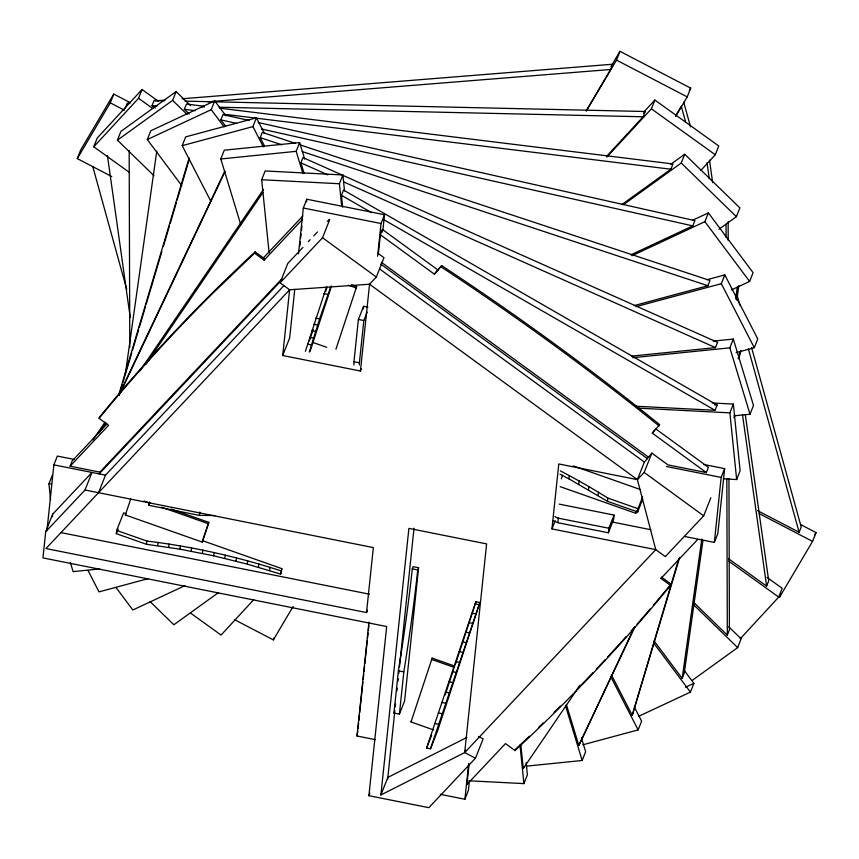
<?xml version="1.0" encoding="UTF-8"?>
<svg xmlns="http://www.w3.org/2000/svg" width="859" height="859" viewBox="0 0 859 859"><rect width="100%" height="100%" fill="white"/><g stroke="black" fill="none" stroke-linecap="round" stroke-linejoin="round"><path stroke-width="1.29" d="M45.699 531.753L85.009 490.006L91.956 472.45L52.646 514.197L45.699 531.753L42.95 557.899L386.679 626.544L368.908 795.702L428.877 807.675L475.478 758.186L483.134 738.869L478.527 736.474M74.379 459.468L57.338 456.065L53.859 464.848L47.041 529.82L47.739 528.06M52.388 516.721L52.646 514.197M202.735 540.751L281.859 568.647L280.657 574.091L247.306 564.127L213.687 555.805L179.993 549.18L146.459 544.284L116.319 533.664L116.663 530.411L123.61 512.855L125.876 513.65L125.35 514.971L202.219 542.072L208.801 522.358L171.005 509.033M214.782 515.583A339.198 195.433 6 0 0 199.46 515.421L148.94 505.339L149.294 501.924M146.459 544.284L146.803 541.041L116.663 530.411M157.616 545.723L157.949 542.469L146.803 541.041M168.793 547.355L169.137 544.101L157.949 542.469M179.993 549.18L180.336 545.927L169.137 544.101M191.224 551.199L191.557 547.945L180.336 545.927M199.46 515.421L199.814 512.018M202.456 553.4L202.788 550.157L191.557 547.945M213.687 555.805L214.031 552.552L202.788 550.157M224.908 558.393L225.251 555.139L214.031 552.552M236.118 561.163L236.461 557.921L225.251 555.139M247.306 564.127L247.65 560.873L236.461 557.921M258.462 567.273L258.806 564.019L247.65 560.873M361.36 368.694L360.426 371.034L282.708 355.508L289.612 289.784L280.088 282.836L287.733 263.52L299.276 251.257M294.766 289.322L289.655 337.952L282.708 355.508M298.492 253.877L303.313 208.007L306.781 199.224L384.51 214.739L382.867 230.395M299.834 245.921L300.253 241.927M300.671 237.922L301.101 233.916M301.52 229.911L301.938 225.917M306.502 201.886L306.781 199.224M269.586 570.591L269.919 567.337L258.806 564.019M280.657 574.091L281.859 568.647M353.908 365.032A339.198 44.045 -78.7 0 0 353.962 361.682L358.396 319.451L363.604 306.287L367.963 307.157M363.325 308.95L363.604 306.287M359.363 364.989A339.198 44.045 -78.7 0 0 359.395 362.777L363.829 320.536L367.147 312.161M360.426 371.034L369.542 284.232L376.339 277.017L383.984 257.7L378.379 253.609L380.365 234.765L382.448 229.493L438.477 270.37M377.595 256.218L381.031 223.523L384.51 214.739M382.169 232.134L382.448 229.493M710.855 497.726L703.693 515.829L665.306 556.6L655.771 549.653L637.389 479.644L369.542 284.232L289.612 289.784L45.956 548.547L366.525 612.564L373.343 547.591L85.009 490.006M375.136 739.62L357 735.991L368.962 622.066M357.763 731.149L357 735.991M358.042 728.496L358.6 723.192M358.879 720.54L359.427 715.246M359.706 712.594L362.906 682.121M363.185 679.48L363.744 674.175M364.023 671.523L364.581 666.23M364.86 663.577L367.222 641.061M367.502 638.409L368.06 633.104M368.339 630.463L368.898 625.159M380.891 794.972L408.895 528.382L486.613 543.908L464.698 752.57L380.891 794.972L387.838 777.416L466.856 737.441M393.948 713.045L398.383 670.804A339.198 44.045 -78.7 0 0 412.288 568.873L413.158 566.672L418.591 567.756L404.6 700.965L399.392 714.13L393.948 713.045L394.893 710.651M387.634 779.457L394.7 712.1M395.269 706.764L395.548 704.101M396.944 690.776L397.223 688.102M397.921 681.445L398.2 678.771M398.769 673.445L399.048 670.782M399.467 666.777L414.027 528.156M399.392 714.13L403.827 671.899A339.198 44.045 -78.7 0 0 417.721 569.957L418.591 567.756M440.291 794.328L464.902 799.246L468.66 763.49M670.514 585.398L660.979 578.44L661.505 577.13L671.029 584.077L670.514 585.398A2355.743 1900.988 21.6 0 1 582.874 683.989L569.646 697.562A2355.743 1900.988 21.6 0 1 515.003 750.541L505.479 743.593L466.963 784.492L469.068 764.478M469.358 781.164L468.38 790.463L464.902 799.246M475.478 758.186L464.698 752.57L655.771 549.653L551.95 528.919L558.779 463.946L637.389 479.644L644.186 472.429L651.841 453.112L668.023 464.912L706.323 472.568L708.407 467.296L655.61 428.781M559.209 504.126L614.056 515.078L613.584 519.62L608.365 532.795L557.845 522.702L558.329 518.16A339.198 195.433 6 0 0 554.882 516.667M642.747 499.068L637.646 511.943L607.506 501.323L568.916 478.839L569.249 475.596L560.347 470.893M578.783 484.261L579.127 481.008L569.249 475.596M588.512 489.813L588.855 486.57L579.127 481.008M598.089 495.503L598.433 492.261L588.855 486.57M607.506 501.323L607.839 498.07L598.433 492.261M608.365 532.795L608.848 528.242L614.056 515.078M637.646 511.943L637.99 508.7L642.618 496.996M684.666 536.478L714.344 542.405L721.173 477.421L724.652 468.649L703.918 464.504M724.652 468.649L717.823 533.622L714.344 542.405M125.35 373.998L156.767 151.066M654.032 640.835L682.164 678.417L701.803 539.087M735.648 298.911L737.333 286.97M702.952 540.451L684.247 673.145L682.164 678.417M736.807 300.274L738.858 285.682M118.617 395.29L189.109 157.992M119.186 395.151L122.225 384.896M122.987 382.33L131.76 352.824M132.522 350.257L138.61 329.738M139.373 327.172L145.472 306.652M146.234 304.086L161.857 251.494M163.382 246.361L169.481 225.842M170.243 223.276L176.331 202.745M177.094 200.179L189.291 159.14M611.404 674.841L632.245 715.343L678.728 558.855M738.171 358.751L740.458 351.052M679.673 557.437L632.245 715.343M738.729 358.611L741.016 350.912M305.396 351.31L326.603 286.552M309.283 352.083L319.623 318.861L330.962 286.154M125.35 514.971L130.729 498.939M202.219 542.072L208.801 522.358M309.337 341.012L313.127 329.545M325.733 291.308L327 287.486M326.731 347.337L312.912 342.462L331.477 286.197M310.11 351.245L313.438 341.152L312.912 342.462M335.933 349.183L356.668 286.595L351.642 284.834M433.634 729.935L411.021 721.957L432.163 658.123L454.776 666.101M426.59 748.006L475.134 603.931L476.004 601.74L479.891 602.513L437.435 731.234L430.477 748.79L426.59 748.006L431.69 735.132M445.177 694.92L453.842 668.667M455.195 664.834L476.004 601.74M430.477 748.79L479.891 602.513M561.314 478.839L562.527 475.167M560.143 486.645L635.746 513.295L636.562 510.847M111.734 176.524L77.289 158.593L80.767 149.82L113.764 94.071L130.385 102.726M77.289 158.593L110.285 102.844L113.764 94.071M129.623 172.562L93.771 146.792L97.25 138.009L142.025 89.508L158.206 101.137M125.124 108.449L127.207 103.187L129.881 102.973M153.965 175.687L117.436 140.157L120.915 131.373L176.106 91.58L190.526 105.603M93.771 146.792L138.546 98.28L142.025 89.508M155.286 108.062L152.022 105.711L154.105 100.449L164.842 100.686M181.829 185.662L147.308 139.545L150.787 130.772L214.707 100.89L225.928 115.879M117.436 140.157L172.627 100.353L176.106 91.58M189.152 114L184.352 109.329L186.435 104.068L203.723 106.194M210.992 201.586L182.205 145.654L185.684 136.882L256.401 117.833L264.379 133.328M50.563 499.809L48.942 483.81L52.41 475.027M281.784 278.939L99.869 472.139L70.105 466.19L72.188 460.929L106.988 423.959M147.308 139.545L211.239 109.673L214.707 100.89M70.105 466.19L108.621 425.291L99.086 418.344L99.612 417.023A2355.743 1900.988 21.6 0 1 255.123 251.88L264.647 258.827L264.121 260.148L254.597 253.19L255.123 251.88M225.692 126.294L220.881 119.863L222.964 114.601L249.11 120.475M240.627 224.178L220.806 158.969L224.285 150.185L299.651 142.551L304.677 159.076M99.869 472.139L99.172 473.889L282.01 279.723M98.538 492.712L105.485 475.156L283.695 285.886M263.337 146.835L252.933 126.606L256.401 117.833M264.508 145.998L260.213 137.665L262.296 132.393L295.367 143.335M116.319 533.664L118.177 528.983M269.103 252.825L261.673 179.735L265.152 170.962L342.881 174.957L344.502 190.881M148.94 505.339L149.885 502.944M302.787 173.067L296.172 151.324L299.651 142.551M304.022 173.099L300.908 162.845L302.991 157.573L717.555 342.344L715.461 347.616L631.429 356.131M341.699 206.364L339.402 183.74L342.881 174.957M280.088 282.836L322.533 237.76L329.695 219.657M342.666 207.244L341.452 195.315L343.536 190.054L717.115 405.04L715.032 410.301L635.971 406.232M356.668 286.595L356.141 287.915L348.604 285.263M234.464 619.64L273.355 639.88L274.225 637.689M380.365 234.765L434.353 274.15L441.666 265.614A2355.743 1900.988 21.6 0 1 659.648 424.647L652.335 433.183L706.323 472.568M434.353 274.15L441.666 265.614M366.525 612.564L367.448 610.223M586.117 110.875L610.609 69.493L612.692 64.232L182.044 98.785M586.472 110.854L616.515 60.098L619.983 51.325L690.69 88.133L687.211 96.906L675.604 116.513M368.908 795.702L369.864 793.286M606.765 156.177L643.133 116.781L645.216 111.509L184.964 101.137M432.163 658.123L431.647 659.444L454.25 667.411M606.884 157.057L651.39 108.835L654.869 100.052L718.768 145.976L715.289 154.76L700.751 170.512M411.021 721.957L411.547 720.647M621.959 204.506L670.9 169.223L672.984 163.951L219.679 108.159M623.57 204.603L681.241 163.017L684.72 154.233L739.867 207.889L736.388 216.672L718.983 229.224M551.95 528.919L555.193 520.726M464.698 752.57L465.621 750.229M466.963 784.492L467.801 782.388M630.989 254.779L692.794 225.896L694.877 220.623L258.258 122.526M631.988 255.735L704.885 221.676L708.364 212.892L753.085 272.647L749.617 281.419L731.428 289.923M515.003 750.541L515.529 749.22A2355.743 1900.988 21.6 0 0 529.445 736.184M634.264 305.568L707.891 285.736L709.974 280.474L300.457 145.01M652.335 433.183L654.558 430.058M637.389 479.644L644.347 462.088L651.841 453.112M520.822 744.581L523.249 768.526L524.087 766.411M736.184 352.598L754.288 347.712L721.335 283.685L724.813 274.912L706.989 279.712M468.971 780.788L523.915 783.612L527.383 774.839L526.17 762.835M635.746 513.295L636.272 511.975M734.005 415.831L750.014 414.21L729.849 347.841L733.318 339.069L713.367 341.087M566.349 704.423L578.826 745.462L634.704 626.479M526.621 766.121L582.155 760.494L585.634 751.711L581.393 737.731M754.288 347.712L757.767 338.94L724.813 274.912M723.267 478.85L736.657 479.547L729.882 412.857L733.35 404.084L712.24 402.989M750.014 414.21L753.493 405.427L733.318 339.069M736.657 479.547L740.125 470.764L733.35 404.084M582.853 744.796L638.14 729.903L641.619 721.13L634.35 707.011M638.548 716.363L690.421 692.118L693.889 683.345L684.419 670.686M693.761 602.47L727.326 635.134L729.409 629.862L728.947 478.613M692.214 680.392L737.666 647.622L741.134 638.838L728.733 626.769M728.561 558.779L766.625 586.149L768.708 580.877L745.354 414.951M757.541 510.622L799.128 532.279L801.211 527.007L751.582 347.584M740.211 638.806L778.716 597.091L782.184 588.308L767.001 577.388M780.885 593.848L779.575 597.145L812.571 541.395L816.05 532.612L800.609 524.57M118.886 395.076L224.757 171.263M120.228 393.078L224.961 171.693M578.826 745.462L634.908 626.898M733.919 417.614L735.068 415.187M611.114 66.315L619.983 51.325M611.329 66.53L612.692 64.232M273.355 639.88L293.144 606.433M689.326 90.442L690.69 88.133M675.861 115.503L681.305 106.301L685.589 121.795M814.708 534.889L816.05 532.612M92.933 439.894L105.013 422.156M139.738 371.174L263.552 189.377M99.15 432.968L105.947 422.993M145.955 364.237L262.972 192.427M523.249 768.526L579.868 685.385M644.121 111.691L654.869 100.052M643.423 113.452L645.216 111.509M253.792 599.614L221.096 635.048L190.762 613.251M263.509 257.743L302.894 215.92M264.121 260.148L302.636 219.238M300.188 250.291L302.905 247.403M308.36 241.604L310.185 239.682M313.814 235.817L317.454 231.962M327.451 221.343L329.265 219.41M660.979 578.44L697.658 539.484M254.597 253.19L213.354 292.726A2355.743 1900.988 21.6 0 0 99.086 418.344M670.675 164.359L684.72 154.233M218.487 592.581L173.862 624.761L150.089 601.633M692.773 220.172L708.364 212.892M185.082 585.58L132.844 609.997L116.072 587.588M685.45 687.286L693.889 683.345M182.205 145.654L252.933 126.606M636.1 306.642L721.335 283.685M148.081 578.655L99.01 591.872L88.026 570.526M220.806 158.969L296.172 151.324M632.75 357.688L729.849 347.841M99.73 568.916L73.122 571.611L70.406 562.677M155.296 100.933L164.649 100.181M208.039 101.802L610.609 69.493M152.022 105.711L157.39 105.829M201.672 106.827L204.356 106.892M219.109 107.225L643.133 116.781M261.673 179.735L339.402 183.74M714.463 404.9L717.115 405.04M637.625 408.111L729.882 412.857M48.942 483.81L51.604 483.939M184.352 109.329L194.993 110.639M224.231 114.236L670.9 169.223M303.313 208.007L381.031 223.523M323.822 293.574L327.708 294.347M358.396 319.451L363.829 320.536M315.736 318.088L319.623 318.861M313.846 324.262L317.733 325.035M311.871 330.672L315.758 331.445M309.798 337.319L313.685 338.102M307.64 344.201L311.527 344.974M353.962 361.682L359.395 362.777M666.477 466.501L721.173 477.421M611.468 521.853L650.897 529.735M558.329 518.16L608.848 528.242M53.859 464.848L105.485 475.156M412.288 568.873L417.721 569.957M475.134 603.931L479.021 604.704M472.063 613.176L475.95 613.949M60.785 532.559L369.531 594.213M468.928 622.571L472.815 623.355M465.728 632.117L469.615 632.89M462.486 641.802L466.373 642.575M459.178 651.627L463.065 652.4M455.818 661.57L459.705 662.343M452.403 671.631L456.29 672.414M398.383 670.804L403.827 671.899M448.946 681.81L452.833 682.583M445.445 692.096L449.332 692.869M441.891 702.469L445.778 703.253M438.305 712.938L442.192 713.722M434.686 723.493L438.573 724.266M220.881 119.863L236.569 123.385M261.404 128.968L692.794 225.896M269.919 567.337L280.99 570.838M260.213 137.665L281.838 144.817M302.185 151.538L707.891 285.736M573.35 465.9L639.912 489.372M607.839 498.07L637.99 508.7M144.022 501.022L150.314 503.245M161.664 507.239L208.286 523.679M300.908 162.845L327.805 174.839M343.707 181.925L715.461 347.616M616.515 60.098L687.211 96.906M110.285 102.844L124.534 110.263M759.12 513.564L812.571 541.395M560.004 474.147L568.916 478.839M341.452 195.315L371.614 212.678M383.221 219.356L715.032 410.301M651.39 108.835L715.289 154.76M138.546 98.28L152.666 108.438M728.733 561.163L778.716 597.091M381.439 262.339L648.212 456.956M380.752 264.1L647.514 458.717M379.732 269.039L644.347 462.088M322.533 237.76L376.339 277.017M644.186 472.429L703.693 515.829M681.241 163.017L736.388 216.672M693.449 604.607L737.666 647.622M172.627 100.353L187.047 114.387M704.885 221.676L749.617 281.419M653.484 642.79L690.421 692.118M211.239 109.673L224.081 126.831M610.588 676.355L638.14 729.903M565.447 705.507L582.155 760.494M683.753 102.328L690.529 126.853M736.947 294.658L739.803 304.988M748.425 348.979L799.128 532.279M92.836 166.786L126.756 289.408M709.491 160.096L712.669 182.656M707.032 162.705L709.276 178.64M742.53 414.908L766.625 586.149M107.439 155.554L130.224 317.497M519.996 745.075L523.915 783.612M728.142 221.622L728.207 240.359M726.048 224.21L726.091 237.599M726.843 478.527L727.326 635.134M129.172 150.465L129.784 347.229M553.25 520.726A339.198 195.433 6 0 1 557.845 522.702M441.15 266.934A2355.743 1900.988 21.6 0 1 588.501 370.83L606.357 384.413A2355.743 1900.988 21.6 0 1 659.132 425.957M671.029 584.077A2355.743 1900.988 21.6 0 1 653.398 605.241M650.156 609.063A2355.743 1900.988 21.6 0 1 637.034 624.246M634.554 627.081A2355.743 1900.988 21.6 0 1 631.236 630.85M626.222 636.487A2355.743 1900.988 21.6 0 1 607.624 656.985M605.058 659.755A2355.743 1900.988 21.6 0 1 596.457 668.968M592.989 672.629A2355.743 1900.988 21.6 0 1 577.248 689.025M560.358 706.119A2355.743 1900.988 21.6 0 1 554.066 712.369M543.189 722.999A2355.743 1900.988 21.6 0 1 538.625 727.412"/></g></svg>
